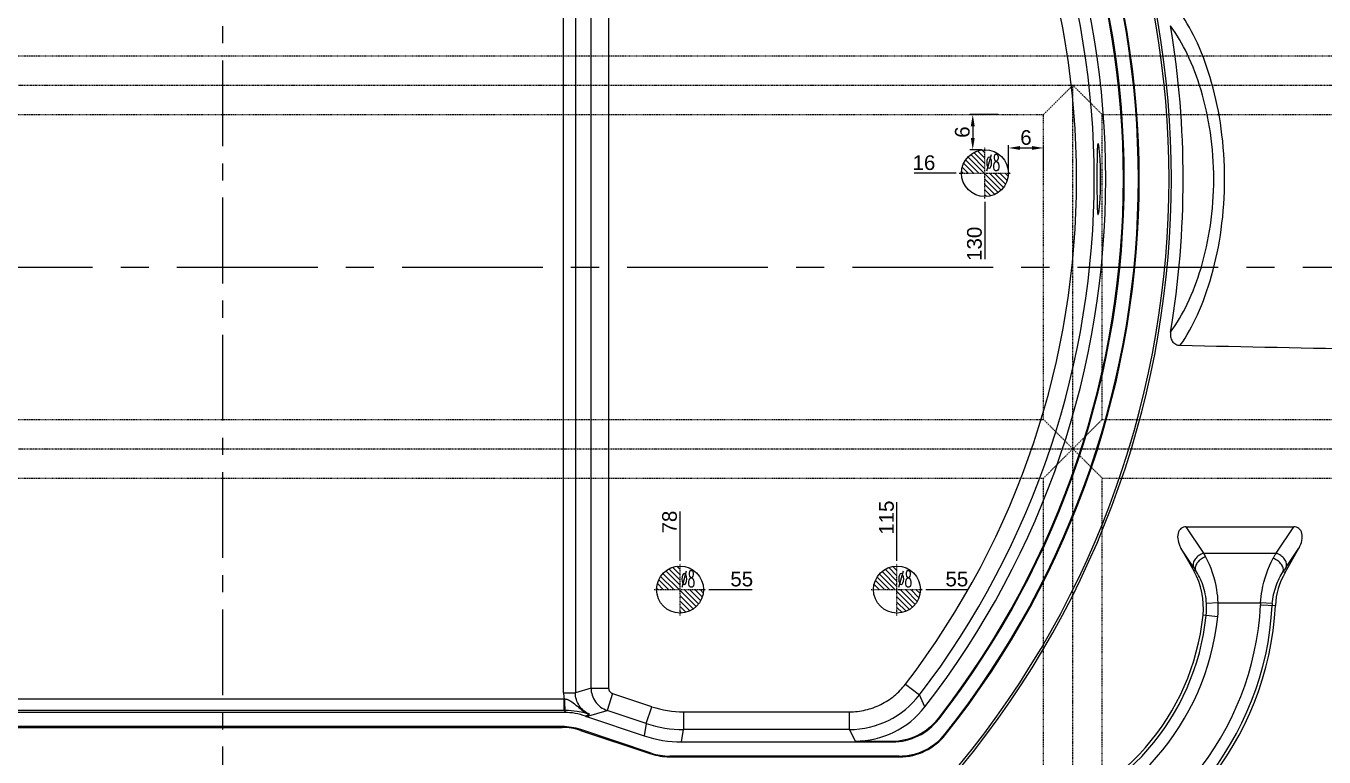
# Model space of a CAD drawing. Header units: millimetres. Extents: x 2105 to 2746, y 1639 to 2029.
# Drawn here: x 2386 to 2607.4, y 1745.6 to 1870.3 of the extents above; entities that cross this region are included whole.
import ezdxf
from ezdxf.enums import TextEntityAlignment as Align

# ---------------------------------------------------------------- set-up
doc = ezdxf.new("R2010")
doc.units = ezdxf.units.MM
doc.linetypes.add('CENTER', pattern=[0.6, 0.375, -0.075, 0.075, -0.075])
doc.linetypes.add('HIDDEN', pattern=[0.2, 0.1, -0.1])
doc.layers.add('cool', color=153, linetype='HIDDEN', lineweight=9)
doc.layers.add('epin', color=13, linetype='Continuous', lineweight=9)
doc.layers.add('DIM', color=3, linetype='Continuous')
doc.styles.get("Standard").update_dxf_attribs({"font": 'arial.ttf'})
doc.styles.add('TXT05', font='txt.shx', dxfattribs={"width": 0.5, "bigfont": 'gbcbig.shx'})
doc.dimstyles.new('ISO-25', dxfattribs={"dimtxt": 2.5, "dimasz": 2.5, "dimexe": 1.25, "dimexo": 0.625, "dimtad": 1, "dimtxsty": 'Standard', "dimcen": 2.5, "dimadec": 0, "dimazin": 0, "dimtfac": 1, "dimtmove": 0, "dimatfit": 3, "dimfxl": 0, "dimarcsym": 0})

# ---------------------------------------------------------------- blocks, each defined once
blk = doc.blocks.new('04')
at = {"layer": 'cool', "ltscale": 0.932966}
for p, q in [((562.52, -812.86), (1165.19, -812.86)), ((1008.19, -817.86), (1003.19, -822.86)), ((1008.19, -817.86), (1013.19, -822.86)), ((562.52, -822.86), (1003.19, -822.86)), ((1003.19, -874.86), (1003.19, -822.86)), ((1013.19, -822.86), (1165.19, -822.86)), ((1013.19, -874.86), (1013.19, -822.86)), ((562.52, -874.86), (1003.19, -874.86)), ((1003.19, -874.86), (1013.19, -884.86)), ((1003.19, -884.86), (1013.19, -874.86)), ((1013.19, -874.86), (1165.19, -874.86)), ((562.52, -884.86), (1003.19, -884.86)), ((1003.19, -1025.86), (1003.19, -884.86)), ((1013.19, -884.86), (1165.19, -884.86)), ((1013.19, -1025.86), (1013.19, -884.86))]:
    blk.add_line(p, q, dxfattribs=at)
at = {"layer": 'cool', "color": 1, "linetype": 'CENTER', "ltscale": 0.621977}
for p, q in [((548.19, -817.86), (1178.19, -817.86)), ((1008.19, -1038.86), (1008.19, -817.86)), ((548.19, -879.86), (1178.19, -879.86))]:
    blk.add_line(p, q, dxfattribs=at)
blk = doc.blocks.new('*D211')
at = {"layer": 'Defpoints', "color": 0, "transparency": 16777216}
for p in [(2552.33, 1855.21), (2547.52, 1849.21), (2549.6, 1849.21)]:
    blk.add_point(p, dxfattribs=at)
at = {"layer": 'DIM', "color": 0, "lineweight": -2, "transparency": 16777216}
for p, q in [((2551.83, 1855.21), (2547.02, 1855.21)), ((2547.52, 1853.21), (2547.52, 1851.21)), ((2549.1, 1849.21), (2547.02, 1849.21))]:
    blk.add_line(p, q, dxfattribs=at)
at = {"layer": 'DIM', "color": 0, "transparency": 16777216}
for points in [[(2547.19, 1853.21), (2547.86, 1853.21), (2547.52, 1855.21)], [(2547.19, 1851.21), (2547.86, 1851.21), (2547.52, 1849.21)]]:
    blk.add_solid(points, dxfattribs=at)
at = {"layer": 'DIM', "color": 0, "transparency": 16777216, "insert": (2545.75, 1852.21), "char_height": 2.5, "attachment_point": 5, "rotation": 90}
blk.add_mtext('6', dxfattribs=at)
blk = doc.blocks.new('epin_ejp_8')
at = {"layer": 'epin'}
h = blk.add_hatch(dxfattribs=at)
h.set_pattern_fill('_ANSI31', color=123, scale=0.2, angle=90, style=0)
h.set_pattern_definition([(135, (-2636.1445, 786.8366), (-0.4490128, -0.4490128), [])])
h.paths.add_polyline_path([(0, 4, 0.414214), (-4, 0), (0, 0)])
h.paths.add_polyline_path([(4, 0), (0, 0), (0, -4, 0.414214)])
at = {"layer": 'epin', "color": 1, "linetype": 'CENTER', "ltscale": 0.248791}
for p, q in [((0, -4.4), (0, 4.4)), ((-4.4, 0), (4.4, 0))]:
    blk.add_line(p, q, dxfattribs=at)
at = {"layer": 'epin'}
blk.add_circle((0, 0), 4, dxfattribs=at)
at = {"layer": 'epin', "color": 6, "style": 'TXT05', "width": 0.5}
blk.add_text('%%c8', height=2.8, dxfattribs=at).set_placement((1.33, 1.8), align=Align.MIDDLE)
blk = doc.blocks.new('*D213')
at = {"layer": 'Defpoints', "color": 0, "transparency": 16777216}
for p in [(2559.6, 1849.5), (2553.6, 1845.21), (2559.6, 1845.21)]:
    blk.add_point(p, dxfattribs=at)
at = {"layer": 'DIM', "color": 0, "lineweight": -2, "transparency": 16777216}
for p, q in [((2553.6, 1845.71), (2553.6, 1850)), ((2555.6, 1849.5), (2557.6, 1849.5)), ((2559.6, 1845.71), (2559.6, 1850))]:
    blk.add_line(p, q, dxfattribs=at)
at = {"layer": 'DIM', "color": 0, "transparency": 16777216}
for points in [[(2555.6, 1849.83), (2555.6, 1849.17), (2553.6, 1849.5)], [(2557.6, 1849.83), (2557.6, 1849.17), (2559.6, 1849.5)]]:
    blk.add_solid(points, dxfattribs=at)
at = {"layer": 'DIM', "color": 0, "transparency": 16777216, "insert": (2556.6, 1851.27), "char_height": 2.5, "attachment_point": 5}
blk.add_mtext('6', dxfattribs=at)
blk = doc.blocks.new('*D214')
at = {"layer": 'Defpoints', "color": 0, "transparency": 16777216}
for p in [(2501.6, 1914.21), (2506.88, 1914.21), (2419.6, 1829.21)]:
    blk.add_point(p, dxfattribs=at)
at = {"layer": 'DIM', "color": 0, "lineweight": -2, "transparency": 16777216}
blk.add_line((2502.1, 1914.21), (2510.98, 1914.21), dxfattribs=at)
at = {"layer": 'DIM', "color": 0, "transparency": 16777216, "insert": (2509.18, 1915.98), "char_height": 2.5, "attachment_point": 5}
blk.add_mtext('85', dxfattribs=at)
blk = doc.blocks.new('*D215')
at = {"layer": 'Defpoints', "color": 0, "transparency": 16777216}
for p in [(2539, 1914.21), (2545.86, 1914.21), (2419.6, 1829.21)]:
    blk.add_point(p, dxfattribs=at)
at = {"layer": 'DIM', "color": 0, "lineweight": -2, "transparency": 16777216}
blk.add_line((2539.5, 1914.21), (2549.96, 1914.21), dxfattribs=at)
at = {"layer": 'DIM', "color": 0, "transparency": 16777216, "insert": (2548.16, 1915.98), "char_height": 2.5, "attachment_point": 5}
blk.add_mtext('85', dxfattribs=at)
blk = doc.blocks.new('*D216')
at = {"layer": 'Defpoints', "color": 0, "transparency": 16777216}
for p in [(2497.6, 1920.91), (2497.6, 1918.61), (2419.6, 1829.21)]:
    blk.add_point(p, dxfattribs=at)
at = {"layer": 'DIM', "color": 0, "lineweight": -2, "transparency": 16777216}
blk.add_line((2497.6, 1919.11), (2497.6, 1924.98), dxfattribs=at)
at = {"layer": 'DIM', "color": 0, "transparency": 16777216, "insert": (2495.82, 1923.2), "char_height": 2.5, "attachment_point": 5, "rotation": 90}
blk.add_mtext('78', dxfattribs=at)
blk = doc.blocks.new('*D217')
at = {"layer": 'Defpoints', "color": 0, "transparency": 16777216}
for p in [(2534.6, 1922.73), (2534.6, 1918.61), (2419.6, 1829.21)]:
    blk.add_point(p, dxfattribs=at)
at = {"layer": 'DIM', "color": 0, "lineweight": -2, "transparency": 16777216}
blk.add_line((2534.6, 1919.11), (2534.6, 1928.54), dxfattribs=at)
at = {"layer": 'DIM', "color": 0, "transparency": 16777216, "insert": (2532.82, 1925.89), "char_height": 2.5, "attachment_point": 5, "rotation": 90}
blk.add_mtext('115', dxfattribs=at)
blk = doc.blocks.new('*D218')
at = {"layer": 'Defpoints', "color": 0, "transparency": 16777216}
for p in [(2419.6, 1829.21), (2497.6, 1783.43), (2497.6, 1778.61)]:
    blk.add_point(p, dxfattribs=at)
at = {"layer": 'DIM', "color": 0, "lineweight": -2, "transparency": 16777216}
blk.add_line((2497.6, 1779.11), (2497.6, 1787.49), dxfattribs=at)
at = {"layer": 'DIM', "color": 0, "transparency": 16777216, "insert": (2495.82, 1785.71), "char_height": 2.5, "attachment_point": 5, "rotation": 90}
blk.add_mtext('78', dxfattribs=at)
blk = doc.blocks.new('*D219')
at = {"layer": 'Defpoints', "color": 0, "transparency": 16777216}
for p in [(2419.6, 1829.21), (2534.6, 1783.32), (2534.6, 1778.61)]:
    blk.add_point(p, dxfattribs=at)
at = {"layer": 'DIM', "color": 0, "lineweight": -2, "transparency": 16777216}
blk.add_line((2534.6, 1779.11), (2534.6, 1789.12), dxfattribs=at)
at = {"layer": 'DIM', "color": 0, "transparency": 16777216, "insert": (2532.82, 1786.47), "char_height": 2.5, "attachment_point": 5, "rotation": 90}
blk.add_mtext('115', dxfattribs=at)
blk = doc.blocks.new('*D220')
at = {"layer": 'Defpoints', "color": 0, "transparency": 16777216}
for p in [(2419.6, 1829.21), (2502, 1774.21), (2505.82, 1774.21)]:
    blk.add_point(p, dxfattribs=at)
at = {"layer": 'DIM', "color": 0, "lineweight": -2, "transparency": 16777216}
blk.add_line((2502.5, 1774.21), (2509.92, 1774.21), dxfattribs=at)
at = {"layer": 'DIM', "color": 0, "transparency": 16777216, "insert": (2508.12, 1775.98), "char_height": 2.5, "attachment_point": 5}
blk.add_mtext('55', dxfattribs=at)
blk = doc.blocks.new('*D221')
at = {"layer": 'Defpoints', "color": 0, "transparency": 16777216}
for p in [(2419.6, 1829.21), (2539, 1774.21), (2542.51, 1774.21)]:
    blk.add_point(p, dxfattribs=at)
at = {"layer": 'DIM', "color": 0, "lineweight": -2, "transparency": 16777216}
blk.add_line((2539.5, 1774.21), (2546.61, 1774.21), dxfattribs=at)
at = {"layer": 'DIM', "color": 0, "transparency": 16777216, "insert": (2544.81, 1775.98), "char_height": 2.5, "attachment_point": 5}
blk.add_mtext('55', dxfattribs=at)
blk = doc.blocks.new('*D222')
at = {"layer": 'Defpoints', "color": 0, "transparency": 16777216}
for p in [(2541.37, 1845.21), (2545.2, 1845.21), (2419.6, 1829.21)]:
    blk.add_point(p, dxfattribs=at)
at = {"layer": 'DIM', "color": 0, "lineweight": -2, "transparency": 16777216}
blk.add_line((2544.7, 1845.21), (2537.53, 1845.21), dxfattribs=at)
at = {"layer": 'DIM', "color": 0, "transparency": 16777216, "insert": (2539.2, 1846.98), "char_height": 2.5, "attachment_point": 5}
blk.add_mtext('16', dxfattribs=at)
blk = doc.blocks.new('*D223')
at = {"layer": 'Defpoints', "color": 0, "transparency": 16777216}
for p in [(2549.6, 1840.81), (2549.6, 1836.3), (2419.6, 1829.21)]:
    blk.add_point(p, dxfattribs=at)
at = {"layer": 'DIM', "color": 0, "lineweight": -2, "transparency": 16777216}
blk.add_line((2549.6, 1840.31), (2549.6, 1830.52), dxfattribs=at)
at = {"layer": 'DIM', "color": 0, "transparency": 16777216, "insert": (2547.82, 1833.16), "char_height": 2.5, "attachment_point": 5, "rotation": 90}
blk.add_mtext('130', dxfattribs=at)
blk = doc.blocks.new('*D224')
at = {"layer": 'Defpoints', "color": 0, "transparency": 16777216}
for p in [(2419.6, 1829.21), (2734.6, 1829.21), (2743.5, 1829.21)]:
    blk.add_point(p, dxfattribs=at)
at = {"layer": 'DIM', "color": 0, "lineweight": -2, "transparency": 16777216}
blk.add_line((2735.1, 1829.21), (2745.63, 1829.21), dxfattribs=at)
at = {"layer": 'DIM', "color": 0, "transparency": 16777216, "insert": (2744.82, 1830.98), "char_height": 2.5, "attachment_point": 5}
blk.add_mtext('0', dxfattribs=at)
blk = doc.blocks.new('*D225')
at = {"layer": 'Defpoints', "color": 0, "transparency": 16777216}
for p in [(2419.6, 2027.22), (2419.6, 2019.21), (2419.6, 1829.21)]:
    blk.add_point(p, dxfattribs=at)
at = {"layer": 'DIM', "color": 0, "lineweight": -2, "transparency": 16777216}
blk.add_line((2419.6, 2019.71), (2419.6, 2029.35), dxfattribs=at)
at = {"layer": 'DIM', "color": 0, "transparency": 16777216, "insert": (2417.82, 2028.53), "char_height": 2.5, "attachment_point": 5, "rotation": 90}
blk.add_mtext('0', dxfattribs=at)

msp = doc.modelspace()

# ---------------------------------------------------------------- linework, layer by layer
at = {"color": 1, "linetype": 'CENTER', "ltscale": 39}
msp.add_line((2419.598, 1639.205), (2419.598, 2019.205), dxfattribs=at)
at = {"color": 7, "linetype": 'Continuous'}
for p, q in [((2477.746, 1756.611), (2477.746, 1931.8)), ((2479.748, 1931.8), (2479.748, 1756.611)), ((2482.415, 1757.406), (2482.415, 1931.004)), ((2485.419, 1931.004), (2485.419, 1757.406)), ((2583.929, 1784.918), (2602.268, 1784.918)), ((2586.911, 1780.432), (2583.929, 1784.918)), ((2599.254, 1780.432), (2602.268, 1784.918)), ((2585.175, 1778.039), (2583.018, 1781.285)), ((2583.018, 1781.285), (2585.226, 1777.371)), ((2586.911, 1780.432), (2599.254, 1780.432)), ((2600.788, 1777.115), (2603.165, 1781.275)), ((2600.984, 1778.03), (2603.165, 1781.275)), ((2585.51, 1777.531), (2585.226, 1777.371)), ((2600.49, 1777.285), (2600.788, 1777.115)), ((2589.374, 1771.947), (2587.385, 1771.842)), ((2589.374, 1771.947), (2596.627, 1771.947)), ((2596.605, 1771.607), (2599.135, 1771.477)), ((2598.614, 1771.8), (2596.627, 1771.947)), ((2589.314, 1769.572), (2586.795, 1769.833)), ((2536.055, 1758.073), (2538.446, 1756.244)), ((2477.746, 1756.611), (2479.748, 1756.611)), ((2482.415, 1757.406), (2479.748, 1756.611)), ((2482.415, 1757.406), (2485.419, 1757.406)), ((2486.106, 1756.455), (2485.154, 1753.599)), ((2492.791, 1754.226), (2486.115, 1756.452)), ((2539.348, 1754.182), (2538.446, 1756.244)), ((2250.704, 1755.582), (2477.835, 1755.582)), ((2477.835, 1753.574), (2250.704, 1753.574)), ((2477.835, 1753.574), (2477.835, 1755.582)), ((2481.632, 1752.549), (2485.154, 1753.599)), ((2491.846, 1751.368), (2485.154, 1753.599)), ((2491.846, 1751.368), (2492.799, 1754.224)), ((2477.926, 1753.253), (2250.756, 1753.253)), ((2481.479, 1752.603), (2482.164, 1752.937)), ((2481.632, 1752.549), (2491.504, 1749.258)), ((2491.846, 1751.368), (2491.504, 1749.258)), ((2498.194, 1753.348), (2498.194, 1750.338)), ((2498.202, 1753.348), (2526.49, 1753.348)), ((2526.49, 1750.338), (2526.49, 1753.348)), ((2541.654, 1752.237), (2541.718, 1752.096)), ((2477.499, 1750.841), (2249.519, 1750.841)), ((2249.541, 1750.704), (2477.477, 1750.704)), ((2477.488, 1750.704), (2477.488, 1750.841)), ((2480.673, 1750.326), (2480.651, 1750.189)), ((2480.651, 1750.189), (2492.636, 1746.194)), ((2492.658, 1746.331), (2480.673, 1750.326)), ((2497.852, 1748.228), (2498.194, 1750.338)), ((2526.49, 1750.338), (2498.194, 1750.338)), ((2526.49, 1750.338), (2527.46, 1748.365)), ((2542.839, 1749.618), (2542.902, 1749.478)), ((2497.852, 1748.228), (2533.801, 1748.228)), ((2527.46, 1748.365), (2533.734, 1748.365)), ((2533.801, 1748.228), (2533.734, 1748.365)), ((2492.636, 1746.194), (2492.658, 1746.331)), ((2495.831, 1745.816), (2495.809, 1745.679)), ((2495.809, 1745.679), (2535.04, 1745.679)), ((2534.973, 1745.816), (2495.831, 1745.816)), ((2535.04, 1745.679), (2534.973, 1745.816))]:
    msp.add_line(p, q, dxfattribs=at)
at = {"color": 1, "linetype": 'CENTER', "ltscale": 64}
msp.add_line((2104.598, 1829.205), (2734.598, 1829.205), dxfattribs=at)
at = {"color": 7, "linetype": 'Continuous'}
for centre, radius, start, end in [((2423.49, 1844.205), 157.508, 320.61471, 39.38529), ((2423.49, 1844.205), 157.914, 320.54306, 39.45694), ((2423.49, 1844.205), 152.286, 321.60242, 38.39758), ((2423.49, 1844.205), 152.423, 321.57578, 38.42422), ((2423.49, 1844.205), 149.737, 322.10607, 37.89393), ((2423.49, 1844.205), 149.874, 322.07863, 37.92137), ((2423.49, 1844.205), 146.722, 322.15246, 37.84754), ((2423.49, 1844.205), 144.749, 322.57776, 37.42224), ((2423.49, 1844.205), 141.738, 322.57776, 37.42224), ((2423.49, 1844.205), 159.924, 350.60722, 9.39277), ((2513.109, 1739.569), 84.36, 28.50041, 28.97305), ((2676.494, 1737.212), 88.511, 150.77023, 151.43141), ((2528.77, 1740.561), 67.721, 33.08667, 33.60165), ((2660.149, 1738.302), 71.266, 146.11944, 146.83804), ((2574.186, 1771.141), 12.677, 354.08082, 29.43514), ((2611.795, 1770.826), 12.677, 150.26027, 177.05798), ((2546.881, 1774.162), 49.79, 283.9208, 357.05798), ((2546.881, 1774.162), 51.783, 283.9208, 357.05798), ((2546.881, 1774.162), 52.323, 283.9208, 357.05798), ((2574.186, 1771.141), 13.217, 354.08082, 3.03942), ((2574.186, 1771.141), 15.21, 354.08082, 3.03942), ((2611.795, 1770.826), 15.21, 175.77289, 177.05798), ((2611.795, 1770.826), 13.217, 175.77289, 177.05798), ((2546.335, 1774.028), 40.677, 283.68278, 354.08082), ((2546.335, 1774.028), 41.217, 283.68278, 354.08082), ((2546.335, 1774.028), 43.21, 283.68278, 354.08082), ((2483.768, 1756.612), 6.023, 180.01108, 189.85318), ((2526.487, 1765.399), 15.061, 270.01287, 322.56492), ((2474.824, 1737.214), 18.613, 80.33584, 80.69103), ((2477.835, 1832.561), 78.987, 269.99997, 270.16015), ((2498.212, 1770.52), 17.172, 251.59844, 269.96661), ((2527.461, 1763.417), 15.053, 269.99669, 322.15577), ((2498.2, 1770.446), 20.108, 251.58163, 269.98343), ((2533.735, 1758.4), 10.035, 269.99646, 322.10961), ((2533.802, 1758.263), 10.035, 269.99646, 322.08217), ((2534.974, 1755.851), 10.035, 269.99656, 321.60586), ((2535.04, 1755.714), 10.035, 269.99656, 321.57921)]:
    msp.add_arc(centre, radius, start, end, dxfattribs=at)
for centre, major_axis, ratio, start_param, end_param in [((2584.869, 1782.089), (-1.73, 2.603), 0.6399388, -0.402201, 1.4571306), ((2601.318, 1782.089), (1.747, 2.599), 0.638658, -1.4572886, 0.4054416), ((2482.92, 1756.363), (3.868, 1.153), 0.9958587, -2.2243646, -2.1842053), ((2477.472, 1740.64), (-1.612, -9.934), 0.9985935, 9.2641251, 9.5854308), ((2477.495, 1740.777), (1.612, 9.934), 0.9985935, -0.1606529, 0.1606529), ((2497.86, 1768.355), (3.224, 19.868), 0.9985935, -3.3022455, -2.9809398), ((2495.814, 1755.743), (1.612, 9.934), 0.9985935, -3.3022455, -2.9809398), ((2495.836, 1755.88), (1.612, 9.934), 0.9985935, 9.2641251, 9.5854308)]:
    msp.add_ellipse(centre, major_axis=major_axis, ratio=ratio, start_param=start_param, end_param=end_param, dxfattribs=at)
for points, knots in [([(2582.908, 1815.85), (2584.052, 1817.47), (2586.154, 1821.319), (2588.52, 1827.977), (2590.105, 1835.773), (2590.665, 1844.204), (2590.106, 1852.635), (2588.52, 1860.432), (2586.154, 1867.091), (2584.052, 1870.941), (2582.908, 1872.56)], [0, 0, 0, 0, 0.1000071, 0.21973, 0.3552877, 0.4999667, 0.6446607, 0.7802525, 0.8999994, 1, 1, 1, 1]), ([(2581.269, 1818.105), (2582.368, 1819.595), (2584.403, 1823.126), (2586.709, 1829.253), (2588.259, 1836.431), (2588.807, 1844.204), (2588.259, 1851.977), (2586.709, 1859.157), (2584.403, 1865.285), (2582.368, 1868.815), (2581.269, 1870.305)], [0, 0, 0, 0, 0.1009548, 0.220672, 0.3557973, 0.4999666, 0.644151, 0.7793102, 0.8990505, 1, 1, 1, 1]), ([(2569.337, 1844.205), (2569.337, 1844.975), (2569.318, 1846.093), (2569.251, 1847.514), (2569.19, 1848.415), (2569.129, 1849.071), (2569.077, 1849.505), (2569.039, 1849.758), (2569.005, 1849.956), (2568.968, 1850.104), (2568.943, 1850.187), (2568.906, 1850.242), (2568.877, 1850.227), (2568.864, 1850.203), (2568.85, 1850.167), (2568.831, 1850.09), (2568.811, 1849.959), (2568.791, 1849.76), (2568.773, 1849.508), (2568.751, 1849.073), (2568.732, 1848.417), (2568.718, 1847.515), (2568.707, 1846.093), (2568.706, 1844.975), (2568.705, 1844.205)], [0, 0, 0, 0, 0.1904821, 0.2765441, 0.3519997, 0.4140842, 0.4393498, 0.4604267, 0.4771583, 0.4894087, 0.4971195, 0.5007111, 0.5020935, 0.5042328, 0.5074084, 0.5117022, 0.5237109, 0.5402249, 0.5611157, 0.5862313, 0.6481174, 0.723473, 0.8095005, 1, 1, 1, 1]), ([(2568.705, 1844.205), (2568.705, 1843.435), (2568.707, 1842.318), (2568.718, 1840.896), (2568.732, 1839.994), (2568.751, 1839.338), (2568.773, 1838.902), (2568.791, 1838.65), (2568.811, 1838.452), (2568.831, 1838.321), (2568.85, 1838.244), (2568.864, 1838.208), (2568.877, 1838.183), (2568.906, 1838.168), (2568.943, 1838.224), (2568.968, 1838.306), (2569.005, 1838.455), (2569.039, 1838.652), (2569.077, 1838.905), (2569.129, 1839.34), (2569.19, 1839.995), (2569.251, 1840.897), (2569.318, 1842.318), (2569.337, 1843.435), (2569.337, 1844.205)], [0, 0, 0, 0, 0.1904886, 0.2765254, 0.3518892, 0.4137723, 0.4388856, 0.459774, 0.4762852, 0.488291, 0.492584, 0.4957607, 0.4979023, 0.4992858, 0.5028723, 0.5105822, 0.5228323, 0.5395618, 0.5606382, 0.5859064, 0.6479951, 0.7234521, 0.809514, 1, 1, 1, 1]), ([(2581.269, 1818.105), (2581.226, 1817.844), (2581.214, 1817.305), (2581.495, 1816.536), (2582.107, 1815.98), (2582.644, 1815.856), (2582.908, 1815.85)], [0, 0, 0, 0, 0.2504978, 0.5005143, 0.750072, 1, 1, 1, 1]), ([(2586.911, 1780.432), (2586.622, 1780.336), (2586.077, 1780.051), (2585.448, 1779.441), (2585.08, 1778.742), (2585.091, 1778.234), (2585.175, 1778.039)], [0, 0, 0, 0, 0.282838, 0.5608785, 0.8028934, 1, 1, 1, 1]), ([(2600.984, 1778.03), (2601.069, 1778.224), (2601.082, 1778.733), (2600.715, 1779.435), (2600.087, 1780.047), (2599.543, 1780.335), (2599.254, 1780.432)], [0, 0, 0, 0, 0.1968893, 0.43896, 0.7171612, 1, 1, 1, 1]), ([(2587.245, 1779.822), (2586.963, 1779.718), (2586.562, 1779.498), (2586.106, 1779.116), (2585.744, 1778.711), (2585.445, 1778.191), (2585.435, 1777.711), (2585.51, 1777.531)], [0, 0, 0, 0, 0.2893867, 0.4340169, 0.5717668, 0.8117133, 1, 1, 1, 1]), ([(2589.374, 1771.947), (2589.342, 1772.684), (2589.066, 1775.404), (2588.197, 1778.069), (2587.245, 1779.822)], [0, 0, 0, 0, 0.2697808, 1, 1, 1, 1]), ([(2596.627, 1771.947), (2596.67, 1772.653), (2596.976, 1775.277), (2597.835, 1777.841), (2598.76, 1779.538)], [0, 0, 0, 0, 0.2679355, 1, 1, 1, 1]), ([(2600.49, 1777.285), (2600.65, 1777.671), (2600.356, 1778.314), (2599.887, 1778.824), (2599.434, 1779.208), (2599.038, 1779.429), (2598.76, 1779.538)], [0, 0, 0, 0, 0.41535, 0.5556467, 0.7034399, 1, 1, 1, 1]), ([(2587.385, 1771.842), (2587.327, 1772.918), (2586.933, 1774.925), (2586.029, 1776.751), (2585.51, 1777.531)], [0, 0, 0, 0, 0.5348931, 1, 1, 1, 1]), ([(2598.614, 1771.8), (2598.69, 1772.833), (2599.1, 1774.766), (2599.984, 1776.526), (2600.49, 1777.285)], [0, 0, 0, 0, 0.5316927, 1, 1, 1, 1]), ([(2526.49, 1753.348), (2527.409, 1753.355), (2529.253, 1753.564), (2531.865, 1754.513), (2534.205, 1756.011), (2535.492, 1757.347), (2536.055, 1758.073)], [0, 0, 0, 0, 0.2500069, 0.500005, 0.7500009, 1, 1, 1, 1]), ([(2482.164, 1752.937), (2481.462, 1753.241), (2480.207, 1754.281), (2479.747, 1755.846), (2479.748, 1756.611)], [0, 0, 0, 0, 0.4999776, 1, 1, 1, 1]), ([(2482.415, 1757.406), (2482.417, 1756.586), (2482.962, 1754.911), (2484.377, 1753.86), (2485.154, 1753.599)], [0, 0, 0, 0, 0.5001852, 1, 1, 1, 1]), ([(2485.419, 1757.406), (2485.422, 1757.199), (2485.552, 1756.772), (2485.919, 1756.518), (2486.115, 1756.452)], [0, 0, 0, 0, 0.4999693, 1, 1, 1, 1]), ([(2478.055, 1753.575), (2478.043, 1753.547), (2477.996, 1753.441), (2477.954, 1753.333), (2477.926, 1753.253)], [0, 0, 0, 0, 0.2632188, 1, 1, 1, 1]), ([(2477.948, 1755.563), (2478.166, 1755.528), (2478.583, 1755.401), (2479.313, 1754.977), (2480.086, 1754.286), (2481.045, 1753.5), (2481.778, 1753.095), (2482.164, 1752.937)], [0, 0, 0, 0, 0.1317502, 0.2576802, 0.5031619, 0.7504661, 1, 1, 1, 1]), ([(2478.055, 1753.575), (2478.043, 1753.587), (2478.033, 1753.649), (2478.012, 1753.765), (2477.997, 1753.956), (2477.98, 1754.209), (2477.967, 1754.515), (2477.954, 1754.972), (2477.949, 1755.325), (2477.948, 1755.563)], [0, 0, 0, 0, 0.0268288, 0.0868945, 0.182879, 0.3123246, 0.4687409, 0.6425598, 1, 1, 1, 1]), ([(2482.164, 1752.937), (2481.927, 1753.01), (2481.23, 1753.211), (2479.865, 1753.484), (2478.721, 1753.577), (2478.055, 1753.575)], [0, 0, 0, 0, 0.1781969, 0.5215928, 1, 1, 1, 1])]:
    msp.add_open_spline(points, degree=3, knots=knots, dxfattribs=at)
for points in [[(2582.908, 1815.85), (2604.922, 1815.394), (2626.936, 1814.94), (2648.949, 1814.49)], [(2481.479, 1752.603), (2480.353, 1753.029), (2479.13, 1753.253), (2477.926, 1753.253)]]:
    msp.add_open_spline(points, degree=3, dxfattribs=at)

# ---------------------------------------------------------------- block references
msp.add_blockref('04', (1556.405, 2678.062))
at = {"layer": 'epin'}
for p in [(2549.598, 1845.205), (2497.598, 1774.205), (2534.598, 1774.205)]:
    msp.add_blockref('epin_ejp_8', p, dxfattribs=at)

# ---------------------------------------------------------------- dimensions: what is measured, and where the dimension line sits
at = {"layer": 'DIM'}
for feature_location, offset, dtype, origin, picture, middle in [((2419.59829, 2019.20527), (0, 8.01004), 1, (2419.59833, 1829.20527), '*D225', (2417.82211, 2028.53021)), ((2534.598, 1918.605), (0, 4.129), 1, (2419.598, 1829.205), '*D217', (2532.822, 1925.888)), ((2497.598, 1918.605), (0, 2.309), 1, (2419.598, 1829.205), '*D216', (2495.822, 1923.197)), ((2501.598, 1914.205), (5.282, 0), 0, (2419.598, 1829.205), '*D214', (2509.181, 1915.981)), ((2538.998, 1914.205), (6.863, 0), 0, (2419.598, 1829.205), '*D215', (2548.163, 1915.981)), ((2545.198, 1845.205), (-3.824, 0), 0, (2419.598, 1829.205), '*D222', (2539.203, 1846.981)), ((2549.598, 1840.805), (0, -4.502), 1, (2419.598, 1829.205), '*D223', (2547.821, 1833.163)), ((2734.598333859, 1829.205273559), (8.90198787, 0), 0, (2419.598333849, 1829.205273559), '*D224', (2744.815214976, 1830.981456029)), ((2497.598, 1778.605), (0, 4.823), 1, (2419.598, 1829.205), '*D218', (2495.822, 1785.711)), ((2534.598, 1778.605), (0, 4.711), 1, (2419.598, 1829.205), '*D219', (2532.822, 1786.47)), ((2501.998, 1774.205), (3.825, 0), 0, (2419.598, 1829.205), '*D220', (2508.123, 1775.976)), ((2538.998, 1774.205), (3.514, 0), 0, (2419.598, 1829.205), '*D221', (2544.812, 1775.976))]:
    dim = msp.add_ordinate_dim(feature_location=feature_location, offset=offset, dtype=dtype, origin=origin, dimstyle='ISO-25', override={"dimasz": 2, "dimexe": 0.49975, "dimexo": 0.49975, "dimgap": 0.49975}, dxfattribs=at)
    dim.commit()
    dim.dimension.update_dxf_attribs({"geometry": picture, "text_midpoint": middle})
dim = msp.add_linear_dim(base=(2547.523, 1849.205), p1=(2552.326, 1855.205), p2=(2549.598, 1849.205), angle=90, dimstyle='ISO-25', override={"dimasz": 2, "dimexe": 0.49975, "dimexo": 0.49975, "dimgap": 0.49975}, dxfattribs=at)
dim.commit()
dim.dimension.update_dxf_attribs({"geometry": '*D211', "text_midpoint": (2545.747, 1852.205)})
dim = msp.add_linear_dim(base=(2559.598, 1849.499), p1=(2553.598, 1845.205), p2=(2559.598, 1845.205), dimstyle='ISO-25', override={"dimasz": 2, "dimexe": 0.49975, "dimexo": 0.49975, "dimgap": 0.49975}, dxfattribs=at)
dim.commit()
dim.dimension.update_dxf_attribs({"geometry": '*D213', "text_midpoint": (2556.598, 1851.275)})

doc.saveas('drawing.dxf')
